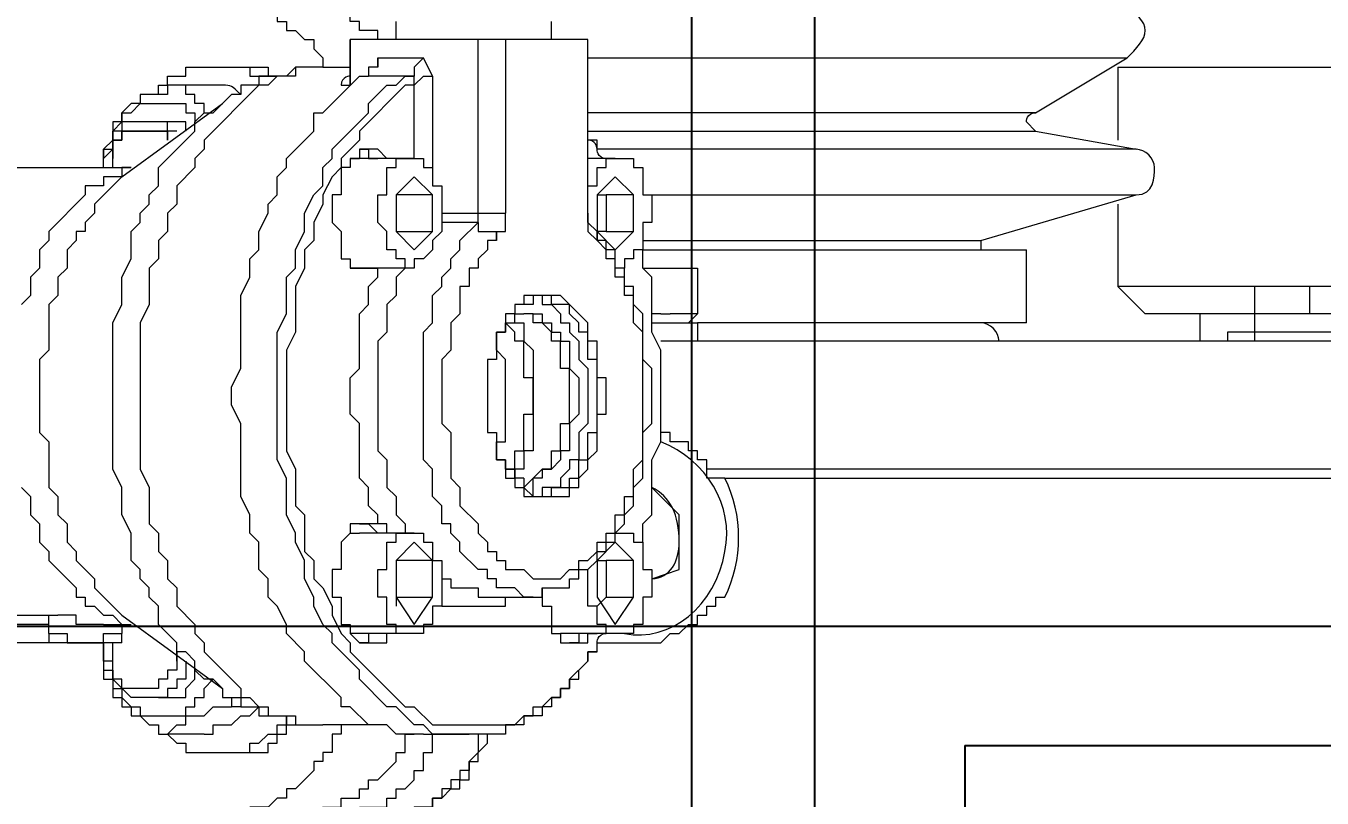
# Model space of a CAD drawing. Header units: millimetres. Extents: x 25083 to 52777, y 24772 to 45779.
# Drawn here: x 38691.6 to 38744.2, y 33939.5 to 33970.9 of the extents above; entities that cross this region are included whole.
import ezdxf

# ---------------------------------------------------------------- set-up
doc = ezdxf.new("R2010")
doc.units = ezdxf.units.MM
doc.styles.get("Standard").update_dxf_attribs({"font": ''})
doc.styles.get('Standard').set_extended_font_data('SimSun')
doc.dimstyles.new('ISO-25', dxfattribs={"dimtxt": 2.5, "dimasz": 2.5, "dimexe": 1.25, "dimexo": 0.625, "dimtad": 1, "dimtxsty": 'Standard', "dimcen": 2.5, "dimadec": 0, "dimazin": 0, "dimtfac": 1, "dimtmove": 0, "dimatfit": 3, "dimfxl": 1, "dimarcsym": 0})

# ---------------------------------------------------------------- blocks, each defined once
blk = doc.blocks.new('A$C6E4F4F8B')
at = {"color": 6, "ltscale": 15}
blk.add_line((74, 6.083), (74, 63.918), dxfattribs=at)
at = {"color": 1}
blk.add_line((74, 6.083), (24, 6.083), dxfattribs=at)
blk.add_line((0, 0), (197.2, 0))
blk = doc.blocks.new('*D925')
at = {"color": 0, "lineweight": -2}
for p, q in [((29677.862, 34881.662), (29677.862, 32448.293)), ((40733.017, 34757.645), (40733.017, 32448.293)), ((29680.362, 32449.543), (40730.517, 32449.543))]:
    blk.add_line(p, q, dxfattribs=at)
at = {"color": 0}
for points in [[(29680.362, 32449.96), (29680.362, 32449.127), (29677.862, 32449.543)], [(40730.517, 32449.127), (40730.517, 32449.96), (40733.017, 32449.543)]]:
    blk.add_solid(points, dxfattribs=at)
at = {"layer": 'DEFPOINTS', "color": 0}
for p in [(29677.862, 34882.287), (40733.017, 34758.27), (40733.017, 32449.543)]:
    blk.add_point(p, dxfattribs=at)
at = {"color": 0, "insert": (35205.439, 32451.628), "char_height": 2.5, "attachment_point": 5}
blk.add_mtext('11055,15', dxfattribs=at)
blk = doc.blocks.new('zw$D2F4')
at = {"color": 7, "lineweight": 5}
for points in [[(785.796, 817.361), (785.796, 795.08)], [(767.599, 810.305), (767.599, 798.05)], [(766.485, 795.451), (766.485, 809.563)], [(767.228, 798.422), (767.228, 809.563)], [(785.796, 795.08), (785.796, 795.451), (785.424, 795.451), (785.424, 796.194), (785.053, 796.194), (785.053, 796.936), (784.682, 796.936), (783.196, 798.422), (782.825, 798.422), (782.453, 798.793), (781.711, 798.793), (781.339, 799.165), (780.597, 799.165), (780.225, 799.536)], [(772.798, 799.536), (772.427, 799.165), (771.684, 799.165), (771.313, 798.793), (770.57, 798.793), (770.199, 798.422), (769.827, 798.422), (768.713, 797.308), (768.342, 797.308), (768.342, 796.936), (767.97, 796.936), (767.97, 796.565), (767.599, 796.194), (767.599, 795.822), (767.228, 795.451), (767.228, 795.08)], [(785.424, 795.451), (784.31, 796.565), (783.939, 796.565), (783.567, 796.936), (783.196, 796.936), (783.196, 797.308), (782.825, 797.308), (782.453, 797.679), (781.711, 797.679), (781.339, 798.05), (780.597, 798.05), (780.225, 798.422), (778.368, 798.422), (777.997, 798.793), (776.883, 798.793), (776.512, 798.793), (775.026, 798.793), (774.655, 798.422), (772.798, 798.422), (772.427, 798.05), (771.684, 798.05), (771.313, 797.679), (770.57, 797.679), (770.199, 797.308), (769.827, 797.308), (769.084, 796.565), (768.713, 796.565), (767.599, 795.451)], [(766.856, 798.422), (766.485, 798.422)], [(766.856, 798.422), (766.856, 797.679), (766.485, 797.679), (766.485, 796.194), (766.856, 796.194), (766.856, 795.451)], [(766.856, 798.422), (767.228, 798.422)], [(767.228, 798.422), (767.599, 798.422), (767.599, 798.05)], [(767.228, 796.194), (767.228, 797.308), (767.599, 797.308), (767.599, 798.05)], [(766.485, 796.194), (765.371, 796.194), (765.371, 795.822), (764.628, 795.822), (764.628, 795.451), (764.257, 795.451), (763.885, 795.08), (763.885, 794.708), (763.514, 794.708), (763.514, 792.851), (763.885, 792.851), (763.885, 792.48), (764.257, 792.48), (764.257, 792.109), (764.628, 792.109), (765, 791.737)], [(764.257, 794.337), (764.257, 795.08), (765, 795.822), (765.742, 795.822), (765.742, 796.194), (766.485, 796.194)], [(766.485, 796.194), (765, 796.194), (765, 795.822)], [(767.228, 796.194), (767.228, 795.08)], [(788.024, 795.451), (787.652, 795.451), (787.652, 795.822), (786.91, 795.822), (786.538, 796.194), (786.167, 796.194)], [(786.167, 796.194), (786.538, 796.194), (786.538, 795.822), (787.281, 795.822), (787.652, 795.451), (788.024, 795.451), (788.024, 795.08), (788.395, 794.708), (788.395, 792.851), (788.024, 792.851), (788.024, 792.48), (787.652, 792.48)], [(787.652, 794.337), (787.652, 795.451), (787.281, 795.451), (787.281, 795.822), (786.538, 795.822), (786.167, 796.194)], [(765, 795.822), (764.257, 795.822), (764.257, 795.451), (763.885, 795.451), (763.885, 795.08), (763.514, 795.08), (763.514, 794.708), (763.143, 794.337), (763.143, 793.966), (762.771, 793.966), (762.771, 793.594)], [(764.628, 791.366), (765, 791.737), (765, 792.109), (765.371, 792.48), (765.742, 792.48), (766.114, 792.851), (766.114, 793.223), (766.485, 793.223), (767.228, 793.966), (767.97, 793.966), (768.342, 794.337), (768.713, 794.337), (769.084, 794.708), (769.456, 794.708), (769.827, 795.08), (770.941, 795.08), (771.684, 795.451), (772.798, 795.451), (773.541, 795.822), (776.14, 795.822), (776.512, 795.822), (779.483, 795.822), (780.225, 795.451), (781.339, 795.451), (782.082, 795.08), (783.196, 795.08), (783.567, 794.708), (783.939, 794.708), (784.31, 794.337), (784.682, 794.337), (785.053, 793.966), (785.796, 793.966), (787.281, 792.48), (787.652, 792.48), (788.024, 792.109), (788.024, 791.737), (788.395, 791.366)], [(764.628, 794.708), (764.628, 795.451), (765, 795.451), (765, 795.822), (765.371, 795.822), (766.485, 795.822)], [(767.599, 795.451), (764.628, 791.366)], [(766.485, 795.451), (766.856, 795.451)], [(767.228, 795.451), (766.856, 795.451)], [(785.424, 795.451), (788.395, 791.366)], [(787.281, 794.708), (787.281, 795.451), (786.91, 795.451), (786.91, 795.822), (786.167, 795.822)], [(789.138, 792.851), (789.138, 793.594), (788.767, 793.594), (788.767, 794.708), (788.395, 794.708), (788.395, 795.08), (788.024, 795.451)], [(789.881, 787.281), (789.881, 788.395), (789.509, 788.395), (789.509, 789.138), (789.138, 789.509), (789.138, 789.881), (786.91, 792.109), (786.538, 792.109), (786.167, 792.48), (785.796, 792.48), (785.053, 793.223), (784.31, 793.223), (783.939, 793.594), (783.196, 793.594), (782.825, 793.966), (782.082, 793.966), (781.711, 794.337), (780.225, 794.337), (779.483, 794.708), (773.541, 794.708), (772.798, 794.337), (771.313, 794.337), (770.941, 793.966), (770.199, 793.966), (769.827, 793.594), (769.084, 793.594), (768.713, 793.223), (767.97, 793.223), (767.228, 792.48), (766.856, 792.48), (766.485, 792.109), (766.114, 792.109), (764.628, 790.623), (764.257, 790.623), (764.257, 790.252), (763.885, 789.881), (763.885, 789.509), (763.514, 789.509), (763.514, 788.395), (763.143, 788.395), (763.143, 787.281)], [(765.742, 793.223), (765.371, 793.223), (765.371, 793.594), (765, 793.594), (765, 793.966), (764.628, 793.966), (764.628, 794.708)], [(786.91, 793.594), (787.281, 793.594), (787.281, 794.708)], [(765.742, 792.851), (765, 792.851), (765, 793.223), (764.628, 793.223), (764.628, 793.594), (764.257, 793.594), (764.257, 794.337)], [(787.281, 793.223), (787.281, 793.594), (787.652, 793.594), (787.652, 794.337)], [(788.767, 793.966), (789.138, 793.966), (789.138, 793.594), (789.509, 793.594), (789.509, 792.851), (789.881, 792.851), (789.881, 792.48), (789.881, 792.109), (789.881, 791.366)], [(762.771, 793.594), (762.4, 793.223), (762.4, 792.851), (762.029, 792.851), (762.029, 791.737), (762.029, 791.366)], [(762.771, 792.109), (762.771, 793.594)], [(762.771, 793.594), (763.143, 793.223), (763.143, 792.851), (763.514, 792.851), (763.514, 792.109), (763.885, 791.737), (763.885, 790.995)], [(788.024, 792.109), (788.395, 792.109), (788.395, 792.48), (788.767, 792.48), (788.767, 792.851), (789.138, 792.851)], [(789.138, 791.366), (789.138, 792.851)], [(762.771, 792.109), (762.771, 791.737), (763.143, 791.737), (763.143, 790.995), (763.514, 790.623), (763.514, 790.252), (763.885, 789.881)], [(763.143, 786.538), (762.771, 786.538), (762.771, 786.91), (762.029, 786.91), (762.029, 787.281), (761.657, 787.281), (761.657, 787.652), (761.286, 787.652), (760.543, 788.395), (760.543, 788.767), (760.172, 788.767), (760.172, 789.138), (759.801, 789.509), (759.801, 790.252), (759.429, 790.252), (759.429, 791.366)], [(762.029, 791.366), (762.029, 790.995)], [(762.029, 791.366), (762.029, 790.252), (762.4, 790.252), (762.4, 789.881), (762.771, 789.509), (762.771, 789.138), (763.143, 789.138), (763.143, 788.767), (763.514, 788.767)], [(764.628, 791.366), (764.257, 791.366), (764.257, 790.623), (763.885, 790.623), (763.885, 789.881), (763.514, 789.881), (763.514, 788.767), (763.143, 788.767), (763.143, 788.024), (763.143, 787.281)], [(789.881, 787.281), (789.881, 788.395), (789.509, 788.767), (789.509, 789.881), (789.138, 789.881), (789.138, 790.623), (788.767, 790.623), (788.767, 790.995), (788.395, 791.366)], [(789.881, 791.366), (789.881, 790.252), (789.509, 790.252), (789.509, 789.509)], [(792.48, 791.366), (792.48, 790.252), (792.109, 789.881), (792.109, 789.138), (791.737, 789.138), (791.737, 788.767), (791.366, 788.767), (791.366, 788.395), (790.995, 788.024), (790.995, 787.652), (790.623, 787.652), (790.252, 787.281), (789.881, 787.281), (789.881, 786.91)], [(789.881, 791.366), (789.881, 790.995)], [(762.029, 790.995), (762.029, 789.509), (762.4, 789.509), (762.4, 789.138), (762.771, 789.138), (762.771, 788.767), (763.143, 788.767), (763.143, 788.395)], [(762.771, 783.196), (762.771, 784.31), (763.143, 784.682), (763.143, 785.424), (763.885, 786.167), (763.885, 786.538), (764.257, 786.538), (765.742, 788.024), (766.114, 788.024), (766.856, 788.767), (767.228, 788.767), (767.97, 789.138), (768.342, 789.509), (769.084, 789.509), (769.456, 789.881), (770.57, 789.881), (770.941, 790.252), (771.684, 790.252), (772.427, 790.623), (775.398, 790.623), (776.14, 790.995), (776.883, 790.995), (777.626, 790.623), (780.597, 790.623), (781.339, 790.252), (782.082, 790.252), (782.453, 789.881), (783.196, 789.881), (783.939, 789.509), (784.31, 789.509), (784.682, 789.138), (785.424, 789.138), (785.796, 788.767), (786.167, 788.767), (787.281, 787.652), (788.024, 787.652), (788.024, 787.281), (789.509, 785.796), (789.509, 785.424)], [(763.885, 790.623), (763.885, 790.995)], [(789.881, 790.995), (789.881, 789.509), (789.509, 789.509), (789.509, 789.138)], [(762.771, 781.339), (762.771, 782.825), (763.143, 783.196), (763.143, 783.567), (763.885, 784.31), (763.885, 784.682), (765, 785.796), (765.371, 785.796), (766.485, 786.91), (766.856, 786.91), (767.228, 787.281), (767.97, 787.652), (768.342, 787.652), (769.084, 788.024), (769.456, 788.024), (769.827, 788.024), (770.57, 788.395), (770.941, 788.395), (771.684, 788.767), (773.169, 788.767), (773.912, 789.138), (779.111, 789.138), (779.854, 788.767), (781.339, 788.767), (781.711, 788.395), (782.453, 788.395), (783.196, 788.024), (783.939, 788.024), (784.682, 787.652), (785.053, 787.281), (785.796, 787.281), (786.167, 786.91), (786.538, 786.91), (788.024, 785.424), (788.395, 785.424), (789.138, 784.682), (789.138, 784.31), (789.509, 783.939)], [(789.138, 783.567), (789.138, 783.939), (787.281, 785.796), (786.91, 785.796), (786.167, 786.538), (785.796, 786.538), (785.424, 786.91), (784.682, 787.281), (784.31, 787.281), (783.567, 787.652), (782.825, 787.652), (782.453, 788.024), (781.711, 788.024), (780.968, 788.395), (779.111, 788.395), (778.368, 788.767), (777.626, 788.767), (777.254, 788.767), (774.284, 788.767), (773.541, 788.395), (772.055, 788.395), (771.684, 788.024), (770.199, 788.024), (769.827, 787.652), (769.084, 787.652), (768.713, 787.281), (767.97, 786.91), (767.599, 786.91), (766.856, 786.538), (766.485, 786.167), (766.114, 786.167), (763.885, 783.939), (763.885, 783.567), (763.143, 782.825), (763.143, 779.483), (763.514, 779.111), (763.514, 778.74), (763.885, 778.74)], [(759.429, 788.395), (759.429, 787.652), (759.801, 787.281), (759.801, 786.538), (760.172, 786.538), (760.172, 785.796), (760.543, 785.796), (760.543, 785.424), (760.915, 785.424), (760.915, 785.053), (761.657, 784.31), (762.029, 784.31), (762.029, 783.939), (762.771, 783.939), (762.771, 783.567)], [(790.995, 784.682), (790.995, 785.053), (791.366, 785.053), (791.366, 785.796), (791.737, 785.796), (791.737, 786.167), (792.109, 786.167), (792.109, 787.281), (792.48, 787.281), (792.48, 787.652), (792.48, 788.395)], [(763.143, 785.053), (763.143, 787.281)], [(789.881, 787.281), (789.881, 786.167)], [(759.429, 786.538), (759.429, 785.796), (759.801, 785.796), (759.801, 784.682), (760.172, 784.682), (760.172, 784.31), (760.543, 784.31), (760.543, 783.939), (760.915, 783.567), (761.286, 783.567), (761.286, 783.196), (762.029, 783.196), (762.029, 782.825), (762.771, 782.825)], [(769.084, 786.91), (768.342, 786.91), (768.342, 786.538), (767.228, 786.538), (767.228, 786.167), (766.856, 786.167), (766.485, 785.796), (766.485, 785.424)], [(771.313, 785.424), (771.313, 786.167), (770.941, 786.167), (770.57, 786.538), (769.456, 786.538), (769.456, 786.91), (769.084, 786.91)], [(783.939, 786.91), (783.567, 786.91), (783.196, 786.538), (782.082, 786.538), (782.082, 786.167), (781.711, 786.167), (781.711, 785.424)], [(786.538, 785.424), (786.538, 785.796), (786.167, 785.796), (786.167, 786.167), (785.796, 786.167), (785.796, 786.538), (784.682, 786.538), (784.682, 786.91), (783.939, 786.91)], [(789.138, 786.538), (789.138, 786.167)], [(766.856, 785.796), (766.856, 786.167)], [(770.941, 786.167), (770.941, 785.796)], [(771.313, 785.053), (771.684, 785.053), (772.055, 785.424), (772.798, 785.424), (773.169, 785.796), (775.398, 785.796), (775.769, 786.167), (777.254, 786.167), (777.626, 785.796), (779.111, 785.796), (779.854, 785.796), (780.225, 785.424), (780.968, 785.424), (781.339, 785.053), (781.711, 785.053)], [(781.711, 785.796), (781.711, 786.167)], [(786.167, 786.167), (786.167, 785.796)], [(789.138, 786.167), (790.995, 786.167)], [(790.995, 786.167), (789.138, 786.167)], [(790.995, 776.512), (790.995, 786.167)], [(766.856, 785.053), (766.856, 785.424), (766.485, 785.424), (766.485, 785.796)], [(766.485, 785.424), (766.485, 784.682), (766.856, 784.682)], [(766.856, 783.567), (766.856, 785.796)], [(770.941, 783.567), (770.941, 785.796)], [(771.313, 785.796), (771.313, 785.424), (770.941, 785.053)], [(771.313, 785.053), (771.313, 785.424)], [(781.711, 783.567), (781.711, 785.796)], [(781.711, 785.053), (781.711, 785.796)], [(781.711, 785.424), (781.711, 785.053)], [(786.167, 783.567), (786.167, 785.796)], [(786.538, 785.796), (786.538, 785.424), (786.167, 785.424), (786.167, 785.053)], [(786.167, 784.682), (786.538, 785.053), (786.538, 785.424)], [(789.509, 783.567), (789.509, 785.424)], [(789.881, 785.053), (789.881, 785.424), (789.509, 785.424)], [(766.856, 783.567), (766.856, 784.31), (767.228, 784.31), (767.228, 784.682), (767.599, 784.682), (768.342, 784.682), (768.342, 785.053), (769.084, 785.053)], [(769.084, 785.053), (769.456, 785.053), (769.456, 784.682), (770.57, 784.682), (770.57, 784.31), (770.941, 784.31), (770.941, 783.567)], [(781.711, 783.939), (781.339, 784.31), (780.597, 784.31), (780.225, 784.682), (779.111, 784.682), (778.74, 785.053), (774.284, 785.053), (773.912, 784.682), (772.798, 784.682), (772.427, 784.31), (771.684, 784.31), (771.313, 783.939), (770.941, 783.939)], [(770.941, 784.682), (771.313, 784.682), (771.313, 785.053)], [(781.711, 784.682), (781.711, 785.053)], [(781.711, 783.567), (781.711, 783.939), (782.082, 783.939), (782.082, 784.31), (782.453, 784.31), (782.453, 784.682), (783.196, 784.682), (783.567, 785.053), (783.939, 785.053)], [(783.939, 785.053), (784.682, 785.053), (784.682, 784.682), (785.796, 784.682), (785.796, 784.31), (786.167, 784.31), (786.167, 783.567)], [(789.881, 785.053), (790.252, 785.053)], [(790.252, 785.053), (789.881, 785.053)], [(790.252, 785.053), (790.252, 783.196)], [(759.429, 784.682), (759.429, 783.939), (759.801, 783.567), (759.801, 782.825), (760.172, 782.825), (760.172, 782.453), (760.543, 782.082), (760.543, 781.711), (760.915, 781.711), (760.915, 781.339), (761.657, 781.339), (761.657, 780.968), (762.029, 780.968), (762.4, 780.597), (762.771, 780.597)], [(762.771, 780.968), (762.029, 780.968), (761.657, 781.339), (761.286, 781.339), (761.286, 781.711), (760.915, 781.711), (760.915, 782.082), (760.543, 782.082), (760.543, 782.453), (760.172, 782.453), (760.172, 782.825), (759.801, 782.825), (759.801, 783.567), (759.429, 783.939), (759.429, 784.682)], [(768.342, 784.31), (767.228, 783.567)], [(768.342, 784.31), (767.97, 784.31)], [(768.342, 784.31), (768.342, 782.825)], [(769.827, 784.31), (768.342, 784.31)], [(769.827, 784.31), (768.342, 784.31)], [(769.827, 782.825), (769.827, 784.31)], [(770.57, 783.567), (769.827, 784.31)], [(783.196, 784.31), (782.453, 783.567)], [(783.196, 784.31), (783.196, 782.825)], [(784.682, 784.31), (783.196, 784.31)], [(784.682, 784.31), (783.196, 784.31)], [(784.682, 782.825), (784.682, 784.31)], [(785.424, 783.567), (784.682, 784.31)], [(789.138, 783.567), (789.509, 783.567), (789.509, 783.939)], [(789.509, 783.939), (789.509, 783.567)], [(790.995, 777.997), (790.995, 784.31)], [(790.995, 784.31), (791.737, 784.31)], [(769.084, 782.453), (767.97, 782.453), (767.97, 782.825), (767.228, 782.825), (767.228, 783.196), (766.856, 783.196), (766.856, 783.567)], [(767.228, 783.567), (768.342, 782.825)], [(770.941, 783.567), (770.941, 783.196), (770.57, 783.196), (770.57, 782.825), (770.199, 782.825), (769.827, 782.825), (769.827, 782.453), (769.084, 782.453)], [(769.827, 782.825), (770.57, 783.567)], [(783.939, 782.453), (783.196, 782.453), (782.825, 782.825), (782.453, 782.825), (782.082, 783.196), (782.082, 783.567), (781.711, 783.567)], [(782.453, 783.567), (783.196, 782.825)], [(786.167, 783.567), (786.167, 783.196), (785.796, 783.196), (785.796, 782.825), (785.424, 782.825), (785.053, 782.825), (785.053, 782.453), (783.939, 782.453)], [(784.682, 782.825), (785.424, 783.567)], [(786.167, 783.567), (789.138, 783.567)], [(789.138, 783.567), (789.509, 783.196), (789.509, 782.825)], [(790.252, 783.196), (789.881, 783.567), (789.509, 783.567)], [(762.771, 783.196), (762.771, 781.339)], [(768.342, 778.74), (768.342, 779.111), (768.713, 779.483), (768.713, 780.225), (769.084, 780.225), (769.084, 780.597), (769.456, 780.597), (769.456, 780.968), (770.199, 781.711), (770.57, 781.711), (770.941, 782.082), (771.313, 782.082), (771.313, 782.453), (772.055, 782.453), (772.427, 782.825), (773.541, 782.825), (773.912, 783.196), (779.111, 783.196), (779.483, 782.825), (780.597, 782.825), (780.968, 782.453), (781.339, 782.453), (781.711, 782.082), (782.082, 782.082), (782.453, 781.711), (782.825, 781.711), (783.567, 780.968)], [(768.342, 782.825), (769.827, 782.825)], [(783.196, 782.825), (784.682, 782.825)], [(789.509, 782.825), (785.053, 782.825)], [(789.509, 782.825), (790.252, 783.196)], [(768.342, 782.453), (767.97, 782.453), (767.97, 780.597), (767.97, 779.854), (768.342, 779.854), (768.342, 779.483)], [(769.084, 782.453), (769.084, 782.082), (768.713, 782.082), (768.713, 780.968), (768.342, 780.968), (768.342, 780.597)], [(782.825, 780.225), (782.825, 780.597), (782.453, 780.597), (782.082, 780.968), (781.711, 780.968), (781.711, 781.339), (780.968, 781.339), (780.968, 781.711), (779.854, 781.711), (779.483, 782.082), (778.368, 782.082), (777.997, 782.453), (775.398, 782.453), (775.026, 782.082), (773.169, 782.082), (772.798, 781.711), (772.055, 781.711), (771.313, 780.968), (770.941, 780.968), (770.57, 780.597), (770.199, 780.597), (770.199, 780.225), (769.827, 780.225), (769.827, 779.854), (769.456, 779.854), (769.456, 779.111), (769.084, 778.74), (769.084, 777.626), (769.456, 777.254), (769.456, 776.883), (769.827, 776.883), (769.827, 776.512), (770.199, 776.14), (770.57, 776.14), (770.57, 775.769)], [(783.567, 780.968), (783.567, 782.453)], [(783.939, 782.453), (783.939, 779.854)], [(766.114, 776.14), (766.114, 776.512), (765.742, 776.512), (765, 777.254), (764.628, 777.254), (764.628, 777.626), (764.257, 777.626), (764.257, 777.997), (763.885, 777.997), (763.885, 778.368), (763.514, 778.368), (763.514, 779.111), (763.143, 779.111), (763.143, 779.483), (763.143, 779.854), (762.771, 779.854), (762.771, 781.339)], [(783.567, 780.968), (783.196, 780.968), (783.196, 780.225), (782.825, 780.225)], [(783.567, 780.968), (783.939, 780.968)], [(783.939, 780.968), (790.995, 780.968)], [(768.342, 780.597), (768.342, 778.74)], [(773.169, 779.111), (773.169, 779.483), (773.541, 779.483), (773.541, 779.854), (773.912, 779.854), (773.912, 780.225), (774.284, 780.225)], [(774.284, 780.225), (773.912, 780.225), (773.912, 779.854), (773.541, 779.854)], [(776.512, 780.597), (775.026, 780.597), (775.026, 780.225), (774.284, 780.225)], [(774.284, 780.225), (774.655, 780.225), (774.655, 779.854), (776.512, 779.854)], [(778.74, 780.225), (777.997, 780.225), (777.997, 780.597), (776.512, 780.597)], [(776.512, 779.854), (777.997, 779.854), (778.368, 780.225), (778.74, 780.225)], [(779.483, 779.854), (779.111, 779.854), (779.111, 780.225), (778.74, 780.225)], [(778.74, 780.225), (779.111, 780.225), (779.111, 779.854), (779.483, 779.854), (779.483, 779.483), (779.854, 779.483), (779.854, 779.111)], [(782.825, 780.225), (783.196, 780.225), (783.196, 779.854), (783.939, 779.854)], [(773.541, 779.854), (773.169, 779.854), (773.169, 779.483), (772.798, 779.483), (772.798, 779.111)], [(773.541, 779.854), (773.169, 779.854), (773.169, 779.483), (772.798, 779.483), (772.798, 779.111)], [(773.541, 779.854), (773.541, 779.483), (774.284, 779.483), (774.284, 779.111), (775.769, 779.111), (775.769, 778.74), (776.14, 778.74), (776.512, 778.74)], [(776.512, 778.74), (777.254, 778.74), (777.254, 779.111), (778.74, 779.111), (778.74, 779.483), (779.111, 779.483), (779.483, 779.854)], [(780.597, 778.74), (780.225, 778.74), (780.225, 779.483), (779.854, 779.483), (779.854, 779.854), (779.483, 779.854)], [(780.597, 778.74), (780.597, 779.111), (780.225, 779.111), (780.225, 779.483), (779.854, 779.483), (779.854, 779.854), (779.483, 779.854)], [(790.995, 779.854), (783.939, 779.854)], [(772.798, 779.111), (772.427, 778.74)], [(772.798, 779.111), (772.427, 779.111), (772.427, 778.74)], [(773.169, 778.74), (772.798, 779.111)], [(773.169, 779.111), (772.798, 779.111)], [(776.512, 778.74), (774.284, 778.74), (774.284, 779.111), (773.541, 779.111), (773.541, 779.483), (773.169, 779.483)], [(779.483, 779.483), (779.483, 779.111), (778.74, 779.111), (778.368, 778.74), (776.883, 778.74), (776.512, 778.74)], [(763.885, 778.74), (763.885, 778.368), (764.257, 777.997), (764.257, 777.626), (764.628, 777.626), (764.628, 777.254), (765, 777.254), (765, 776.883), (765.371, 776.883), (765.742, 776.512), (766.114, 776.512), (766.114, 776.14)], [(768.342, 778.74), (768.342, 778.368), (768.713, 778.368), (768.713, 777.254), (769.084, 777.254), (769.084, 776.883), (769.456, 776.883), (769.456, 776.512), (769.827, 776.14), (770.199, 776.14), (770.199, 775.769), (770.57, 775.769), (770.57, 775.398), (770.941, 775.398)], [(772.427, 778.74), (773.169, 778.74)], [(772.427, 778.74), (772.427, 777.254), (772.798, 777.254), (772.798, 776.883), (773.169, 776.883), (773.541, 776.512), (773.912, 776.512), (774.284, 776.14), (775.769, 776.14), (775.769, 775.769), (776.512, 775.769)], [(773.169, 778.74), (773.541, 778.368), (773.541, 777.997), (774.284, 777.997), (774.284, 777.626), (775.398, 777.626), (775.398, 777.254), (775.769, 777.254), (777.626, 777.254), (777.626, 777.626), (778.74, 777.626), (778.74, 777.997), (779.111, 777.997), (779.483, 778.368), (779.483, 778.74), (779.854, 778.74)], [(779.854, 778.74), (779.854, 778.368), (779.483, 778.368), (779.483, 777.997), (779.111, 777.997), (779.111, 777.626), (778.74, 777.626), (778.74, 777.254), (777.997, 777.254), (777.626, 777.254), (777.254, 776.883), (775.769, 776.883), (775.398, 777.254), (774.284, 777.254), (774.284, 777.626), (773.912, 777.626), (773.541, 777.997), (773.541, 778.368), (773.169, 778.368), (773.169, 778.74)], [(776.512, 775.769), (777.254, 775.769), (777.254, 776.14), (778.74, 776.14), (778.74, 776.512), (779.483, 776.512), (779.854, 776.883), (780.597, 777.626), (780.597, 778.74)], [(768.713, 778.368), (767.97, 778.368), (767.97, 777.997), (766.856, 777.997), (766.856, 777.626), (766.485, 777.626), (766.485, 776.883)], [(776.512, 776.512), (775.398, 776.512), (775.026, 776.883), (773.912, 776.883), (773.912, 777.254), (773.541, 777.254), (773.169, 777.626), (772.798, 777.626), (772.798, 778.368), (772.427, 778.368)], [(772.427, 778.368), (772.427, 777.997), (772.798, 777.997), (772.798, 777.254), (773.169, 777.254), (773.169, 776.883), (773.541, 776.883), (773.912, 776.883), (773.912, 776.512), (775.026, 776.512), (775.026, 776.14), (776.512, 776.14)], [(780.597, 778.368), (780.225, 778.368), (780.225, 777.997), (779.854, 777.626), (779.483, 777.626), (779.483, 777.254), (779.111, 777.254), (778.74, 776.883), (777.997, 776.883), (777.626, 776.512), (776.512, 776.512)], [(776.512, 776.14), (777.997, 776.14), (777.997, 776.512), (779.111, 776.512), (779.111, 776.883), (779.483, 776.883), (779.854, 777.254), (780.225, 777.254), (780.225, 777.997), (780.597, 777.997), (780.597, 778.368)], [(766.856, 775.398), (766.856, 777.626)], [(790.995, 777.997), (791.737, 777.997)], [(766.856, 776.883), (766.485, 776.883), (766.485, 777.254)], [(766.485, 776.883), (766.485, 776.512), (766.856, 776.512), (766.856, 776.14)], [(766.856, 775.398), (766.856, 775.769), (767.228, 775.769), (767.228, 776.14), (767.599, 776.14), (767.97, 776.14), (767.97, 776.512), (769.084, 776.512)], [(783.939, 776.512), (783.196, 776.512), (782.825, 776.14)], [(783.196, 776.14), (783.567, 776.512), (783.939, 776.512)], [(783.939, 776.512), (790.995, 776.512)], [(783.939, 776.512), (790.995, 776.512)], [(784.31, 776.512), (785.053, 776.512), (785.053, 776.14), (785.796, 776.14), (785.796, 775.769), (786.167, 775.769), (786.167, 775.398)], [(786.167, 775.398), (786.167, 776.512)], [(786.167, 776.14), (786.167, 776.512), (786.538, 776.512)], [(787.281, 776.512), (787.281, 758.315)], [(788.024, 758.315), (788.024, 776.512)], [(790.252, 776.512), (790.252, 754.601)], [(766.114, 776.14), (766.485, 776.14)], [(766.114, 776.14), (766.485, 776.14)], [(766.485, 776.14), (766.485, 773.541), (766.856, 773.169), (766.856, 772.798), (767.228, 772.427), (767.228, 772.055), (767.599, 772.055), (767.599, 771.684), (767.97, 771.684), (767.97, 771.313), (768.342, 771.313), (768.342, 770.941)], [(768.342, 776.14), (767.228, 775.398)], [(768.342, 775.769), (767.97, 776.14)], [(769.827, 776.14), (768.342, 776.14)], [(769.827, 776.14), (769.827, 775.769)], [(770.57, 775.398), (769.827, 776.14)], [(770.57, 775.769), (770.941, 775.769), (770.941, 775.398), (771.684, 775.398), (771.684, 775.026), (772.427, 775.026), (772.427, 774.655), (773.541, 774.655), (773.912, 774.284), (777.254, 774.284), (777.626, 774.284), (779.111, 774.284), (779.483, 774.655), (780.597, 774.655), (780.597, 775.026), (781.339, 775.026), (781.339, 775.398), (782.082, 775.398), (782.082, 775.769), (782.453, 775.769), (782.825, 776.14)], [(781.711, 775.398), (782.453, 775.398), (782.453, 775.769), (782.825, 775.769), (782.825, 776.14), (783.196, 776.14)], [(783.196, 776.14), (782.453, 775.398)], [(783.196, 776.14), (782.825, 776.14)], [(784.682, 776.14), (783.196, 776.14)], [(783.196, 775.769), (783.196, 776.14)], [(784.682, 776.14), (784.682, 775.769)], [(785.424, 775.398), (784.682, 776.14)], [(786.538, 754.23), (786.538, 776.14)], [(768.342, 775.769), (768.342, 774.655)], [(769.827, 775.769), (768.342, 775.769)], [(769.827, 774.655), (769.827, 775.769)], [(783.196, 775.769), (783.196, 774.655)], [(784.682, 775.769), (783.196, 775.769)], [(784.682, 774.655), (784.682, 775.769)], [(769.084, 773.912), (768.342, 773.912), (768.342, 774.284), (767.228, 774.284), (767.228, 774.655), (766.856, 774.655), (766.856, 775.398)], [(767.228, 775.398), (768.342, 774.655)], [(770.941, 775.398), (770.941, 774.655), (770.57, 774.655), (770.57, 774.284), (770.199, 774.284), (769.456, 774.284), (769.456, 773.912), (769.084, 773.912)], [(769.827, 774.655), (770.57, 775.398)], [(770.941, 775.398), (771.313, 775.026), (771.684, 775.026), (772.055, 774.655), (772.798, 774.655), (773.169, 774.284), (775.026, 774.284), (775.398, 773.912), (777.626, 773.912), (777.997, 774.284), (778.368, 774.284), (778.74, 774.284), (779.854, 774.284), (780.225, 774.655), (780.968, 774.655), (780.968, 775.026), (781.711, 775.026), (781.711, 775.398)], [(783.939, 773.912), (783.567, 773.912), (783.567, 774.284), (782.453, 774.284), (782.453, 774.655), (782.082, 774.655), (782.082, 775.026), (781.711, 775.026), (781.711, 775.398)], [(782.453, 775.398), (783.196, 774.655)], [(786.167, 775.398), (786.167, 774.655), (785.796, 774.655), (785.796, 774.284), (785.424, 774.284), (784.682, 774.284), (784.682, 773.912), (783.939, 773.912)], [(784.682, 774.655), (785.424, 775.398)], [(768.342, 774.655), (769.827, 774.655)], [(783.196, 774.655), (784.682, 774.655)], [(769.084, 773.912), (769.456, 772.798)], [(770.57, 774.284), (771.313, 774.284), (771.684, 773.912), (773.912, 773.912), (774.655, 773.541), (778.368, 773.541), (779.111, 773.912), (781.339, 773.912), (781.711, 774.284), (782.453, 774.284)], [(771.684, 772.798), (772.798, 773.912)], [(779.483, 773.912), (779.483, 772.055)], [(779.854, 773.541), (779.854, 773.912)], [(781.711, 774.284), (781.711, 772.055)], [(781.711, 774.284), (781.711, 773.541)], [(782.453, 774.284), (782.453, 758.686)], [(782.825, 774.284), (782.825, 760.543)], [(784.682, 774.284), (784.682, 754.23)], [(773.541, 771.313), (773.541, 771.684), (773.912, 771.684), (773.912, 772.055), (774.284, 772.055), (774.284, 772.427), (774.655, 772.427), (774.655, 773.169), (775.026, 773.169), (775.026, 773.541)], [(778.74, 729.72), (778.74, 773.541)], [(781.711, 773.541), (781.711, 772.055)], [(769.456, 772.798), (771.684, 772.798)], [(779.854, 772.055), (779.854, 773.169)], [(779.854, 772.055), (779.483, 772.427)], [(779.483, 772.055), (778.74, 772.055)], [(779.483, 758.686), (779.483, 772.055)], [(781.711, 772.055), (779.854, 772.055)], [(773.169, 770.941), (773.169, 771.684), (773.541, 771.684)], [(773.541, 729.72), (773.541, 771.684)], [(773.169, 770.941), (773.169, 730.092)], [(782.825, 760.543), (782.453, 760.543)], [(782.825, 760.543), (784.682, 754.23)], [(779.483, 758.686), (782.453, 758.686)], [(787.281, 758.315), (786.538, 754.23)], [(788.024, 758.315), (790.252, 754.601)], [(779.854, 753.859), (780.968, 754.973)], [(780.968, 741.604), (780.968, 754.973)], [(784.31, 754.973), (780.968, 754.973)], [(789.881, 754.973), (786.91, 754.973)], [(789.881, 754.973), (789.881, 741.604)], [(779.854, 749.402), (779.854, 753.859)], [(778.74, 751.631), (779.854, 751.631)], [(779.111, 750.517), (778.74, 750.517)], [(779.111, 741.604), (779.111, 750.517)], [(778.74, 749.402), (779.111, 749.402)], [(779.111, 749.402), (779.854, 749.402)], [(779.854, 744.946), (779.854, 749.402)], [(779.854, 749.402), (780.968, 749.402)], [(779.854, 747.174), (780.968, 747.174)]]:
    blk.add_lwpolyline(points, dxfattribs=at)
at = {"color": 7, "lineweight": 0}
for points in [[(764.628, 794.708), (764.628, 795.451), (765, 795.451), (765, 795.822), (766.485, 795.822)], [(785.796, 795.822), (786.167, 795.822)], [(786.167, 795.822), (786.91, 795.822), (786.91, 795.451), (787.281, 795.451), (787.281, 794.708)], [(765.742, 793.223), (765.371, 793.223), (765.371, 793.594), (765, 793.594), (765, 793.966), (764.628, 793.966), (764.628, 794.708)], [(787.281, 794.708), (787.281, 793.594), (786.91, 793.594)], [(764.257, 793.966), (764.257, 792.851), (764.628, 792.851), (765, 792.48), (765.371, 792.48)], [(787.281, 792.851), (787.652, 792.851), (787.652, 793.966)], [(766.114, 793.223), (765.742, 793.223)]]:
    blk.add_lwpolyline(points, dxfattribs=at)
at = {"color": 7, "lineweight": 5}
for points in [[(766.485, 796.194), (766.485, 796.194), (766.485, 796.194), (766.485, 796.194)], [(766.485, 796.194), (766.485, 796.194), (766.485, 796.194), (766.485, 796.194)], [(785.796, 796.194), (785.796, 796.194), (786.167, 796.194), (786.167, 796.194)], [(785.796, 796.194), (785.796, 796.194), (786.167, 796.194), (786.167, 796.194)], [(785.796, 796.194), (785.796, 796.194), (786.167, 796.194), (786.167, 796.194)], [(786.167, 796.194), (786.167, 796.194), (786.167, 796.194), (786.167, 796.194)], [(766.485, 795.822), (766.485, 795.822), (766.485, 795.822), (766.485, 795.822)], [(785.796, 795.822), (785.796, 795.822), (785.796, 795.822), (786.167, 795.822)], [(765.742, 793.223), (765.742, 793.223), (766.114, 793.223), (766.114, 793.223)], [(788.767, 790.623), (789.138, 790.995), (789.138, 790.995), (789.138, 791.366)], [(764.257, 790.995), (764.257, 790.995), (764.257, 790.995), (763.885, 790.995)], [(789.509, 786.167), (789.509, 786.167), (789.509, 786.538), (789.138, 786.538)], [(773.541, 779.854), (773.541, 779.854), (773.541, 779.854), (773.541, 779.854)], [(773.541, 779.854), (773.541, 779.854), (773.541, 779.854), (773.541, 779.854)], [(779.483, 779.854), (779.483, 779.854), (779.483, 779.854), (779.483, 779.854)], [(779.483, 779.854), (779.483, 779.854), (779.483, 779.854), (779.483, 779.854)], [(779.854, 778.74), (779.854, 778.74), (779.854, 779.111), (779.854, 779.111)], [(779.854, 778.74), (779.854, 778.74), (779.854, 779.111), (779.854, 779.111)], [(772.427, 778.74), (772.427, 778.368), (772.427, 778.368), (772.427, 778.368)], [(772.427, 778.74), (772.427, 778.368), (772.427, 778.368), (772.427, 778.368)], [(779.854, 778.74), (779.854, 778.74), (779.854, 778.74), (779.854, 778.74)], [(780.597, 778.368), (780.597, 778.368), (780.597, 778.368), (780.597, 778.74)], [(780.597, 778.368), (780.597, 778.368), (780.597, 778.368), (780.597, 778.74)], [(769.084, 776.512), (769.084, 776.512), (769.456, 776.512), (769.456, 776.512)], [(786.538, 776.14), (786.91, 776.14), (786.91, 776.512), (786.91, 776.512)], [(786.91, 776.14), (786.91, 776.14), (786.91, 776.512), (786.91, 776.512)], [(766.485, 776.14), (766.485, 776.14), (766.856, 776.14), (766.856, 775.769)], [(766.485, 776.14), (766.485, 776.14), (766.485, 776.14), (766.485, 776.14)], [(786.167, 775.769), (786.167, 776.14), (786.538, 776.14), (786.538, 776.14)], [(786.538, 776.14), (786.538, 776.14), (786.538, 776.14), (786.538, 776.14)], [(786.538, 776.14), (786.538, 776.14), (786.91, 776.14), (786.91, 776.14)], [(766.856, 775.026), (766.485, 773.169), (767.97, 771.313), (770.199, 770.941)], [(769.084, 773.912), (769.084, 773.169), (769.827, 772.798), (770.57, 772.798)], [(770.57, 772.798), (771.684, 772.798), (772.427, 773.169), (772.798, 773.912)], [(770.199, 770.941), (772.055, 770.57), (773.912, 771.684), (774.655, 773.541)], [(779.854, 773.541), (779.854, 773.541), (779.854, 773.169), (779.854, 773.169)], [(768.342, 770.941), (769.827, 770.199), (771.684, 770.199), (773.169, 770.941)], [(778.74, 759.801), (779.111, 759.801), (779.483, 760.172), (779.483, 760.543)], [(787.281, 758.315), (787.281, 758.315), (787.652, 758.686), (787.652, 758.686)], [(787.652, 758.686), (787.652, 758.686), (788.024, 758.686), (788.024, 758.315)], [(790.252, 754.601), (790.623, 754.23), (790.995, 753.859), (791.366, 753.859)], [(791.366, 753.859), (791.737, 753.859), (792.109, 754.23), (792.109, 754.601)], [(784.682, 754.23), (784.682, 753.487), (785.424, 753.487), (785.796, 753.487)], [(785.796, 753.487), (786.167, 753.487), (786.538, 753.859), (786.538, 754.23)]]:
    blk.add_open_spline(points, degree=3, dxfattribs=at)
blk = doc.blocks.new('zw$50CE')
blk.add_blockref('zw$D2F4', (22.01, 103.569))

msp = doc.modelspace()

# ---------------------------------------------------------------- linework, layer by layer
at = {"color": 1, "ltscale": 15}
msp.add_line((37659.964, 33946.483), (40674.281, 33946.483), dxfattribs=at)
at = {"ltscale": 15}
msp.add_lwpolyline([(38718.63, 33273.983), (38718.63, 34140.649), (38798.63, 34140.649), (38798.63, 33273.983)], close=True, dxfattribs=at)

# ---------------------------------------------------------------- block references
at = {"rotation": 90}
msp.add_blockref('zw$50CE', (39594.481, 33157.316), dxfattribs=at)
at = {"xscale": -1, "rotation": 269.9999999999999}
msp.add_blockref('A$C6E4F4F8B', (38723.63, 33867.633), dxfattribs=at)

# ---------------------------------------------------------------- dimensions: what is measured, and where the dimension line sits
dim = msp.add_linear_dim(base=(40733.0166, 32449.5434), p1=(29677.8617, 34882.2868), p2=(40733.0166, 34758.2702), dimstyle='ISO-25')
dim.commit()
dim.dimension.update_dxf_attribs({"geometry": '*D925', "text_midpoint": (35205.4391, 32449.5434), "dimtype": 160})

doc.saveas('drawing.dxf')
